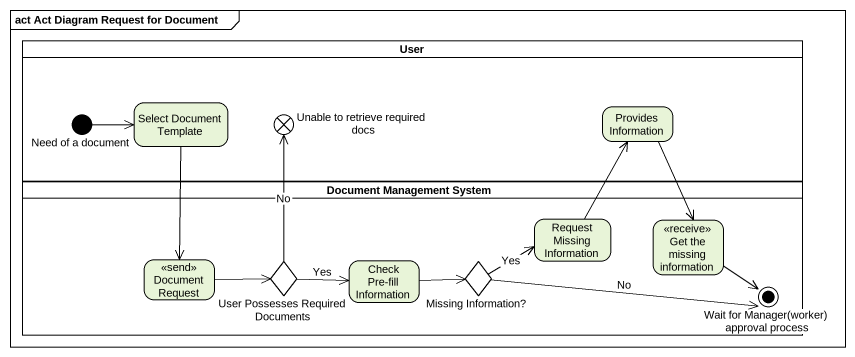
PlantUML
@startuml
mainframe act Act Diagram Request for Document
hide empty description
state User <<partition>> {
  state "Need of a document" as Need_of_a_document <<start>>
  state "Select Document Template" as Select_Document_Template
  state "Unable to retrieve required docs" as Unable_to_retrieve_required <<end>>
  state "Provides Information" as Provides_Information
}
state "Document Management System" as Document_Management_System <<partition>> {
  state "Request Missing Information" as Request_Missing_Information
  state "Get the missing information" as Get_the_missing_information <<receive>>
  state "Document Request" as Document_Request <<send>>
  state "User Possesses Required Documents" as User_Possesses_Required <<choice>>
  state "Check Pre-fill Information" as Check_Pre_fill_Information
  state "Missing Information?" as Missing_Information <<choice>>
  state "Wait for Manager(worker) approval process" as Wait_for_Manager_worker <<end>>
}
Need_of_a_document -right-> Select_Document_Template
Select_Document_Template --> Document_Request
Provides_Information --> Get_the_missing_information
Request_Missing_Information -up-> Provides_Information
Get_the_missing_information --> Wait_for_Manager_worker
Document_Request -right-> User_Possesses_Required
User_Possesses_Required -up-> Unable_to_retrieve_required : No
User_Possesses_Required -right-> Check_Pre_fill_Information : Yes
Check_Pre_fill_Information -right-> Missing_Information
Missing_Information -right-> Request_Missing_Information : Yes
Missing_Information -right-> Wait_for_Manager_worker : No
@enduml
